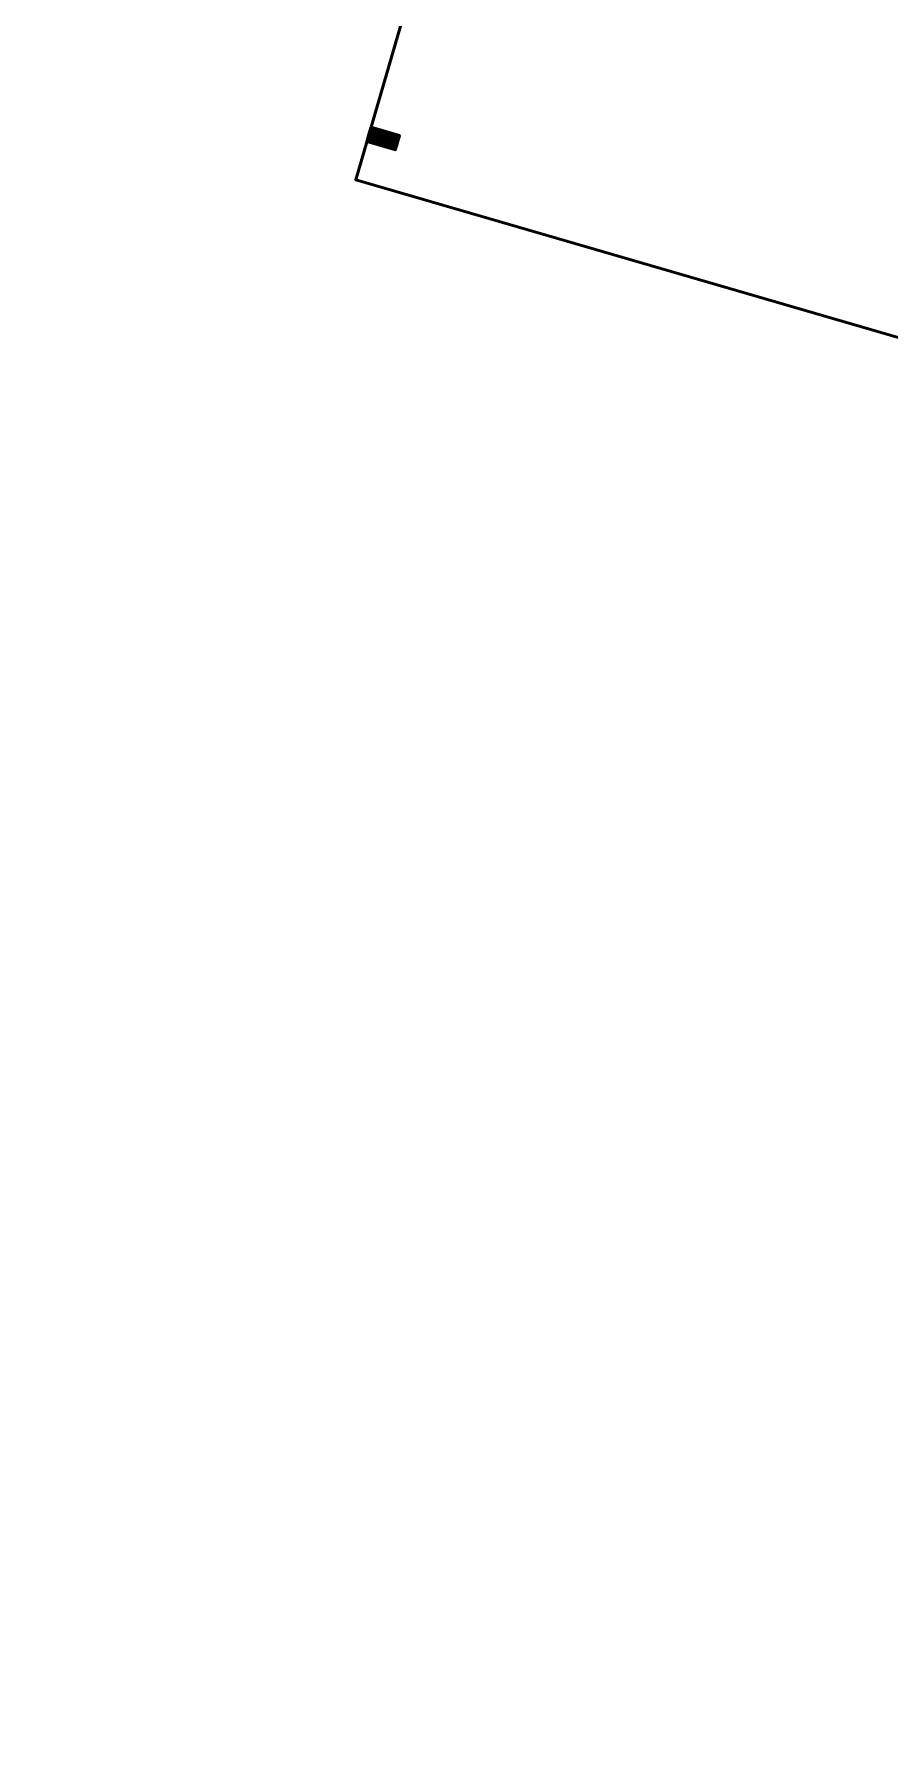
# Model space of a CAD drawing. Header units: inches. Extents: x -1654 to 1344, y -1538 to 36.
# Drawn here: x -1242 to -1213.1, y -510.1 to -452.2 of the extents above; entities that cross this region are included whole.
import ezdxf

# ---------------------------------------------------------------- set-up
doc = ezdxf.new("R2010")
doc.units = ezdxf.units.IN
doc.header["$MEASUREMENT"] = 0
doc.layers.add('M-EQPT', color=2, linetype='Continuous', lineweight=50)
doc.layers.add('M-HVAC-DUCT-SA', color=1, linetype='Continuous', lineweight=50)

# ---------------------------------------------------------------- blocks, each defined once
blk = doc.blocks.new('Heat Pump - Horizontal - Water Source - Heat Pump 5 Ton Horizontal-947386-_3D_')
at = {"layer": 'M-EQPT'}
mesh = blk.add_polyface(dxfattribs=at)
corners = [(35.6, 12.699, 10.65), (-35.6, 12.699, 10.65), (-35.6, -12.699, 10.65), (35.6, -12.699, 10.65)]
mesh.append_faces([[corners[k] for k in face] for face in [(3, 0, 1, 2)]])
mesh = blk.add_polyface(dxfattribs=at)
corners = [(35.6, 12.699, -10.65), (35.6, -12.699, -10.65), (-35.6, -12.699, -10.65), (-35.6, 12.699, -10.65)]
mesh.append_faces([[corners[k] for k in face] for face in [(0, 1, 2, 3)]])
mesh = blk.add_polyface(dxfattribs=at)
corners = [(35.6, 12.699, 10.65), (35.6, 12.699, -10.65), (-35.6, 12.699, -10.65), (-35.6, 12.699, 10.65)]
mesh.append_faces([[corners[k] for k in face] for face in [(2, 3, 0, 1)]])
mesh = blk.add_polyface(dxfattribs=at)
corners = [(35.6, -12.699, 10.65), (35.6, -12.699, -10.65), (35.6, 12.699, -10.65), (35.6, 12.699, 10.65)]
mesh.append_faces([[corners[k] for k in face] for face in [(2, 3, 0, 1)]])
mesh = blk.add_polyface(dxfattribs=at)
corners = [(34.6, 11.349, 3.969), (34.6, 11.341, 3.905), (34.6, 11.316, 3.844), (34.6, 11.276, 3.793), (34.6, 11.224, 3.753), (34.6, 11.164, 3.728), (34.6, 11.099, 3.719), (34.6, 11.035, 3.728), (34.6, 10.974, 3.753), (34.6, 10.922, 3.793), (34.6, 10.883, 3.844), (34.6, 10.858, 3.905), (34.6, 10.849, 3.969), (34.6, 10.858, 4.034), (34.6, 10.883, 4.094), (34.6, 10.922, 4.146), (34.6, 10.974, 4.186), (34.6, 11.035, 4.211), (34.6, 11.099, 4.219), (34.6, 11.164, 4.211), (34.6, 11.224, 4.186), (34.6, 11.276, 4.146), (34.6, 11.316, 4.094), (34.6, 11.341, 4.034)]
mesh.append_faces([[corners[k] for k in face] for face in [(8, 6, 7)]], dxfattribs={"vtx0": -1})
mesh.append_faces([[corners[k] for k in face] for face in [(14, 17, 11, 13)]], dxfattribs={"vtx0": -1, "vtx1": -1, "vtx2": -1})
mesh.append_faces([[corners[k] for k in face] for face in [(11, 17, 2, 6)]], dxfattribs={"vtx0": -1, "vtx1": -1, "vtx2": -1, "vtx3": -1})
mesh.append_faces([[corners[k] for k in face] for face in [(6, 2, 3, 5)]], dxfattribs={"vtx0": -1, "vtx2": -1})
mesh.append_faces([[corners[k] for k in face] for face in [(8, 10, 11, 6)]], dxfattribs={"vtx0": -1, "vtx2": -1, "vtx3": -1})
mesh.append_faces([[corners[k] for k in face] for face in [(20, 21, 18, 19), (9, 10, 8), (4, 5, 3), (12, 13, 11)]], dxfattribs={"vtx1": -1})
mesh.append_faces([[corners[k] for k in face] for face in [(17, 18, 21, 2)]], dxfattribs={"vtx1": -1, "vtx2": -1, "vtx3": -1})
mesh.append_faces([[corners[k] for k in face] for face in [(15, 16, 17, 14)]], dxfattribs={"vtx2": -1})
mesh.append_faces([[corners[k] for k in face] for face in [(21, 22, 23, 2)]], dxfattribs={"vtx2": -1, "vtx3": -1})
mesh.append_faces([[corners[k] for k in face] for face in [(23, 0, 1, 2)]], dxfattribs={"vtx3": -1})
mesh = blk.add_polyface(dxfattribs=at)
corners = [(35.6, 10.849, 3.969), (34.6, 10.849, 3.969), (34.6, 10.858, 3.905), (34.6, 10.883, 3.844), (34.6, 10.922, 3.793), (34.6, 10.974, 3.753), (34.6, 11.035, 3.728), (34.6, 11.099, 3.719), (34.6, 11.164, 3.728), (34.6, 11.224, 3.753), (34.6, 11.276, 3.793), (34.6, 11.316, 3.844), (34.6, 11.341, 3.905), (34.6, 11.349, 3.969), (35.6, 11.349, 3.969), (35.6, 11.341, 3.905), (35.6, 11.316, 3.844), (35.6, 11.276, 3.793), (35.6, 11.224, 3.753), (35.6, 11.164, 3.728), (35.6, 11.099, 3.719), (35.6, 11.035, 3.728), (35.6, 10.974, 3.753), (35.6, 10.922, 3.793), (35.6, 10.883, 3.844), (35.6, 10.858, 3.905)]
mesh.append_faces([[corners[k] for k in face] for face in [(15, 12, 13, 14), (2, 25, 0, 1)]], dxfattribs={"vtx0": -1})
mesh.append_faces([[corners[k] for k in face] for face in [(16, 11, 12, 15), (18, 9, 10, 17), (17, 10, 11, 16), (19, 8, 9, 18), (8, 19, 20, 7), (21, 6, 7, 20), (22, 5, 6, 21), (24, 3, 4, 23), (23, 4, 5, 22), (25, 2, 3, 24)]], dxfattribs={"vtx0": -1, "vtx2": -1})
mesh = blk.add_polyface(dxfattribs=at)
corners = [(35.6, 11.349, 3.969), (34.6, 11.349, 3.969), (34.6, 11.341, 4.034), (34.6, 11.316, 4.094), (34.6, 11.276, 4.146), (34.6, 11.224, 4.186), (34.6, 11.164, 4.211), (34.6, 11.099, 4.219), (34.6, 11.035, 4.211), (34.6, 10.974, 4.186), (34.6, 10.922, 4.146), (34.6, 10.883, 4.094), (34.6, 10.858, 4.034), (34.6, 10.849, 3.969), (35.6, 10.849, 3.969), (35.6, 10.858, 4.034), (35.6, 10.883, 4.094), (35.6, 10.922, 4.146), (35.6, 10.974, 4.186), (35.6, 11.035, 4.211), (35.6, 11.099, 4.219), (35.6, 11.164, 4.211), (35.6, 11.224, 4.186), (35.6, 11.276, 4.146), (35.6, 11.316, 4.094), (35.6, 11.341, 4.034)]
mesh.append_faces([[corners[k] for k in face] for face in [(15, 12, 13, 14), (2, 25, 0, 1)]], dxfattribs={"vtx0": -1})
mesh.append_faces([[corners[k] for k in face] for face in [(16, 11, 12, 15), (18, 9, 10, 17), (17, 10, 11, 16), (19, 8, 9, 18), (8, 19, 20, 7), (21, 6, 7, 20), (22, 5, 6, 21), (24, 3, 4, 23), (23, 4, 5, 22), (25, 2, 3, 24)]], dxfattribs={"vtx0": -1, "vtx2": -1})
mesh = blk.add_polyface(dxfattribs=at)
corners = [(34.6, 11.349, 8.033), (34.6, 11.341, 7.969), (34.6, 11.316, 7.908), (34.6, 11.276, 7.857), (34.6, 11.224, 7.817), (34.6, 11.164, 7.792), (34.6, 11.099, 7.783), (34.6, 11.035, 7.792), (34.6, 10.974, 7.817), (34.6, 10.922, 7.857), (34.6, 10.883, 7.908), (34.6, 10.858, 7.969), (34.6, 10.849, 8.033), (34.6, 10.858, 8.098), (34.6, 10.883, 8.158), (34.6, 10.922, 8.21), (34.6, 10.974, 8.25), (34.6, 11.035, 8.275), (34.6, 11.099, 8.283), (34.6, 11.164, 8.275), (34.6, 11.224, 8.25), (34.6, 11.276, 8.21), (34.6, 11.316, 8.158), (34.6, 11.341, 8.098)]
mesh.append_faces([[corners[k] for k in face] for face in [(11, 21, 8, 10), (8, 21, 3, 7)]], dxfattribs={"vtx0": -1, "vtx1": -1, "vtx2": -1})
mesh.append_faces([[corners[k] for k in face] for face in [(11, 14, 20, 21)]], dxfattribs={"vtx0": -1, "vtx1": -1, "vtx3": -1})
mesh.append_faces([[corners[k] for k in face] for face in [(21, 0, 1)]], dxfattribs={"vtx0": -1, "vtx2": -1})
mesh.append_faces([[corners[k] for k in face] for face in [(14, 16, 17, 20)]], dxfattribs={"vtx0": -1, "vtx2": -1, "vtx3": -1})
mesh.append_faces([[corners[k] for k in face] for face in [(15, 16, 14), (13, 14, 11, 12), (9, 10, 8), (6, 7, 5)]], dxfattribs={"vtx1": -1})
mesh.append_faces([[corners[k] for k in face] for face in [(2, 3, 21, 1)]], dxfattribs={"vtx1": -1, "vtx2": -1})
mesh.append_faces([[corners[k] for k in face] for face in [(3, 4, 5, 7)]], dxfattribs={"vtx2": -1, "vtx3": -1})
mesh.append_faces([[corners[k] for k in face] for face in [(17, 18, 19, 20), (21, 22, 23, 0)]], dxfattribs={"vtx3": -1})
mesh = blk.add_polyface(dxfattribs=at)
corners = [(35.6, 10.849, 8.033), (34.6, 10.849, 8.033), (34.6, 10.858, 7.969), (34.6, 10.883, 7.908), (34.6, 10.922, 7.857), (34.6, 10.974, 7.817), (34.6, 11.035, 7.792), (34.6, 11.099, 7.783), (34.6, 11.164, 7.792), (34.6, 11.224, 7.817), (34.6, 11.276, 7.857), (34.6, 11.316, 7.908), (34.6, 11.341, 7.969), (34.6, 11.349, 8.033), (35.6, 11.349, 8.033), (35.6, 11.341, 7.969), (35.6, 11.316, 7.908), (35.6, 11.276, 7.857), (35.6, 11.224, 7.817), (35.6, 11.164, 7.792), (35.6, 11.099, 7.783), (35.6, 11.035, 7.792), (35.6, 10.974, 7.817), (35.6, 10.922, 7.857), (35.6, 10.883, 7.908), (35.6, 10.858, 7.969)]
mesh.append_faces([[corners[k] for k in face] for face in [(15, 12, 13, 14), (2, 25, 0, 1)]], dxfattribs={"vtx0": -1})
mesh.append_faces([[corners[k] for k in face] for face in [(16, 11, 12, 15), (18, 9, 10, 17), (17, 10, 11, 16), (19, 8, 9, 18), (8, 19, 20, 7), (21, 6, 7, 20), (22, 5, 6, 21), (24, 3, 4, 23), (23, 4, 5, 22), (25, 2, 3, 24)]], dxfattribs={"vtx0": -1, "vtx2": -1})
mesh = blk.add_polyface(dxfattribs=at)
corners = [(35.6, 11.349, 8.033), (34.6, 11.349, 8.033), (34.6, 11.341, 8.098), (34.6, 11.316, 8.158), (34.6, 11.276, 8.21), (34.6, 11.224, 8.25), (34.6, 11.164, 8.275), (34.6, 11.099, 8.283), (34.6, 11.035, 8.275), (34.6, 10.974, 8.25), (34.6, 10.922, 8.21), (34.6, 10.883, 8.158), (34.6, 10.858, 8.098), (34.6, 10.849, 8.033), (35.6, 10.849, 8.033), (35.6, 10.858, 8.098), (35.6, 10.883, 8.158), (35.6, 10.922, 8.21), (35.6, 10.974, 8.25), (35.6, 11.035, 8.275), (35.6, 11.099, 8.283), (35.6, 11.164, 8.275), (35.6, 11.224, 8.25), (35.6, 11.276, 8.21), (35.6, 11.316, 8.158), (35.6, 11.341, 8.098)]
mesh.append_faces([[corners[k] for k in face] for face in [(15, 12, 13, 14), (2, 25, 0, 1)]], dxfattribs={"vtx0": -1})
mesh.append_faces([[corners[k] for k in face] for face in [(16, 11, 12, 15), (18, 9, 10, 17), (17, 10, 11, 16), (19, 8, 9, 18), (8, 19, 20, 7), (21, 6, 7, 20), (22, 5, 6, 21), (24, 3, 4, 23), (23, 4, 5, 22), (25, 2, 3, 24)]], dxfattribs={"vtx0": -1, "vtx2": -1})
mesh = blk.add_polyface(dxfattribs=at)
corners = [(35.6, 11.349, 3.969), (35.6, 11.341, 4.034), (35.6, 11.316, 4.094), (35.6, 11.276, 4.146), (35.6, 11.224, 4.186), (35.6, 11.164, 4.211), (35.6, 11.099, 4.219), (35.6, 11.035, 4.211), (35.6, 10.974, 4.186), (35.6, 10.922, 4.146), (35.6, 10.883, 4.094), (35.6, 10.858, 4.034), (35.6, 10.849, 3.969), (35.6, 10.858, 3.905), (35.6, 10.883, 3.844), (35.6, 10.922, 3.793), (35.6, 10.974, 3.753), (35.6, 11.035, 3.728), (35.6, 11.099, 3.719), (35.6, 11.164, 3.728), (35.6, 11.224, 3.753), (35.6, 11.276, 3.793), (35.6, 11.316, 3.844), (35.6, 11.341, 3.905)]
mesh.append_faces([[corners[k] for k in face] for face in [(10, 13, 7, 9)]], dxfattribs={"vtx0": -1, "vtx1": -1, "vtx2": -1})
mesh.append_faces([[corners[k] for k in face] for face in [(22, 7, 13, 18)]], dxfattribs={"vtx0": -1, "vtx1": -1, "vtx2": -1, "vtx3": -1})
mesh.append_faces([[corners[k] for k in face] for face in [(8, 9, 7)]], dxfattribs={"vtx1": -1})
mesh.append_faces([[corners[k] for k in face] for face in [(21, 22, 18)]], dxfattribs={"vtx1": -1, "vtx2": -1})
mesh.append_faces([[corners[k] for k in face] for face in [(22, 23, 3, 7)]], dxfattribs={"vtx1": -1, "vtx2": -1, "vtx3": -1})
mesh.append_faces([[corners[k] for k in face] for face in [(6, 7, 3, 4)]], dxfattribs={"vtx1": -1, "vtx3": -1})
mesh.append_faces([[corners[k] for k in face] for face in [(14, 15, 16, 13), (19, 20, 21, 18), (11, 12, 13, 10), (23, 0, 1), (4, 5, 6)]], dxfattribs={"vtx2": -1})
mesh.append_faces([[corners[k] for k in face] for face in [(16, 17, 18, 13), (1, 2, 3, 23)]], dxfattribs={"vtx2": -1, "vtx3": -1})
mesh = blk.add_polyface(dxfattribs=at)
corners = [(35.6, 11.349, 8.033), (35.6, 11.341, 8.098), (35.6, 11.316, 8.158), (35.6, 11.276, 8.21), (35.6, 11.224, 8.25), (35.6, 11.164, 8.275), (35.6, 11.099, 8.283), (35.6, 11.035, 8.275), (35.6, 10.974, 8.25), (35.6, 10.922, 8.21), (35.6, 10.883, 8.158), (35.6, 10.858, 8.098), (35.6, 10.849, 8.033), (35.6, 10.858, 7.969), (35.6, 10.883, 7.908), (35.6, 10.922, 7.857), (35.6, 10.974, 7.817), (35.6, 11.035, 7.792), (35.6, 11.099, 7.783), (35.6, 11.164, 7.792), (35.6, 11.224, 7.817), (35.6, 11.276, 7.857), (35.6, 11.316, 7.908), (35.6, 11.341, 7.969)]
mesh.append_faces([[corners[k] for k in face] for face in [(10, 13, 4, 7)]], dxfattribs={"vtx0": -1, "vtx1": -1, "vtx2": -1, "vtx3": -1})
mesh.append_faces([[corners[k] for k in face] for face in [(13, 16, 3, 4)]], dxfattribs={"vtx0": -1, "vtx1": -1, "vtx3": -1})
mesh.append_faces([[corners[k] for k in face] for face in [(3, 21, 22, 23)]], dxfattribs={"vtx0": -1, "vtx3": -1})
mesh.append_faces([[corners[k] for k in face] for face in [(20, 21, 19)]], dxfattribs={"vtx1": -1})
mesh.append_faces([[corners[k] for k in face] for face in [(23, 0, 3)]], dxfattribs={"vtx1": -1, "vtx2": -1})
mesh.append_faces([[corners[k] for k in face] for face in [(16, 17, 21, 3)]], dxfattribs={"vtx1": -1, "vtx2": -1, "vtx3": -1})
mesh.append_faces([[corners[k] for k in face] for face in [(14, 15, 16, 13), (11, 12, 13, 10), (8, 9, 10, 7), (5, 6, 7, 4), (1, 2, 3, 0)]], dxfattribs={"vtx2": -1})
mesh.append_faces([[corners[k] for k in face] for face in [(17, 18, 19, 21)]], dxfattribs={"vtx2": -1, "vtx3": -1})
mesh = blk.add_polyface(dxfattribs=at)
corners = [(-35.6, -12.699, 10.65), (-35.6, -12.699, -10.65), (35.6, -12.699, -10.65), (35.6, -12.699, 10.65)]
mesh.append_faces([[corners[k] for k in face] for face in [(2, 3, 0, 1)]])

msp = doc.modelspace()

# ---------------------------------------------------------------- block references
at = {"layer": 'M-EQPT', "rotation": 163.7901312840834}
msp.add_blockref('Heat Pump - Horizontal - Water Source - Heat Pump 5 Ton Horizontal-947386-_3D_', (-1193.433, -454.892, 1356), dxfattribs=at)

# ---------------------------------------------------------------- meshes
at = {"layer": 'M-HVAC-DUCT-SA', "color": 8}
mesh = msp.add_polyface(dxfattribs=at)
corners = [(-1230.94, -524.554, 1363), (-1230.434, -522.814, 1362.761), (-1229.963, -521.193, 1362.062), (-1229.558, -519.801, 1360.95), (-1229.247, -518.732, 1359.5), (-1229.052, -518.061, 1357.812), (-1228.986, -517.832, 1356), (-1449.757, -453.651, 1356), (-1449.823, -453.88, 1357.812), (-1450.019, -454.551, 1359.5), (-1450.329, -455.619, 1360.95), (-1450.734, -457.012, 1362.062), (-1451.205, -458.633, 1362.761), (-1451.711, -460.372, 1363)]
mesh.append_faces([[corners[k] for k in face] for face in [(8, 9, 4, 5), (3, 4, 9, 10), (11, 12, 1, 2), (2, 3, 10, 11)]], dxfattribs={"vtx1": -1, "vtx3": -1, "color": 8})
mesh.append_faces([[corners[k] for k in face] for face in [(6, 7, 8, 5)]], dxfattribs={"vtx2": -1, "color": 8})
mesh.append_faces([[corners[k] for k in face] for face in [(12, 13, 0, 1)]], dxfattribs={"vtx3": -1, "color": 8})
mesh = msp.add_polyface(dxfattribs=at)
corners = [(-1228.986, -517.832, 1356), (-1229.052, -518.061, 1354.188), (-1229.247, -518.732, 1352.5), (-1229.558, -519.801, 1351.05), (-1229.963, -521.193, 1349.938), (-1230.434, -522.814, 1349.239), (-1230.94, -524.554, 1349), (-1451.711, -460.372, 1349), (-1451.205, -458.633, 1349.239), (-1450.734, -457.012, 1349.938), (-1450.329, -455.619, 1351.05), (-1450.019, -454.551, 1352.5), (-1449.823, -453.88, 1354.188), (-1449.757, -453.651, 1356)]
mesh.append_faces([[corners[k] for k in face] for face in [(7, 8, 5, 6)]], dxfattribs={"vtx1": -1, "color": 8})
mesh.append_faces([[corners[k] for k in face] for face in [(8, 9, 4, 5), (3, 4, 9, 10), (11, 12, 1, 2), (2, 3, 10, 11)]], dxfattribs={"vtx1": -1, "vtx3": -1, "color": 8})
mesh.append_faces([[corners[k] for k in face] for face in [(12, 13, 0, 1)]], dxfattribs={"vtx3": -1, "color": 8})
mesh = msp.add_polyface(dxfattribs=at)
corners = [(-1232.894, -531.275, 1356), (-1232.827, -531.046, 1357.812), (-1232.632, -530.375, 1359.5), (-1232.321, -529.307, 1360.95), (-1231.917, -527.914, 1362.062), (-1231.445, -526.293, 1362.761), (-1230.94, -524.554, 1363), (-1451.711, -460.372, 1363), (-1452.217, -462.112, 1362.761), (-1452.688, -463.733, 1362.062), (-1453.093, -465.125, 1360.95), (-1453.403, -466.194, 1359.5), (-1453.598, -466.865, 1357.812), (-1453.665, -467.094, 1356)]
mesh.append_faces([[corners[k] for k in face] for face in [(7, 8, 5, 6)]], dxfattribs={"vtx1": -1, "color": 8})
mesh.append_faces([[corners[k] for k in face] for face in [(8, 9, 4, 5), (3, 4, 9, 10), (11, 12, 1, 2), (2, 3, 10, 11)]], dxfattribs={"vtx1": -1, "vtx3": -1, "color": 8})
mesh.append_faces([[corners[k] for k in face] for face in [(12, 13, 0, 1)]], dxfattribs={"vtx3": -1, "color": 8})
mesh = msp.add_polyface(dxfattribs=at)
corners = [(-1230.94, -524.554, 1349), (-1231.445, -526.293, 1349.239), (-1231.917, -527.914, 1349.938), (-1232.321, -529.307, 1351.05), (-1232.632, -530.375, 1352.5), (-1232.827, -531.046, 1354.188), (-1232.894, -531.275, 1356), (-1453.665, -467.094, 1356), (-1453.598, -466.865, 1354.188), (-1453.403, -466.194, 1352.5), (-1453.093, -465.125, 1351.05), (-1452.688, -463.733, 1349.938), (-1452.217, -462.112, 1349.239), (-1451.711, -460.372, 1349)]
mesh.append_faces([[corners[k] for k in face] for face in [(7, 8, 5, 6)]], dxfattribs={"vtx1": -1, "color": 8})
mesh.append_faces([[corners[k] for k in face] for face in [(8, 9, 4, 5), (3, 4, 9, 10), (11, 12, 1, 2), (2, 3, 10, 11)]], dxfattribs={"vtx1": -1, "vtx3": -1, "color": 8})
mesh.append_faces([[corners[k] for k in face] for face in [(12, 13, 0, 1)]], dxfattribs={"vtx3": -1, "color": 8})

doc.saveas('drawing.dxf')
